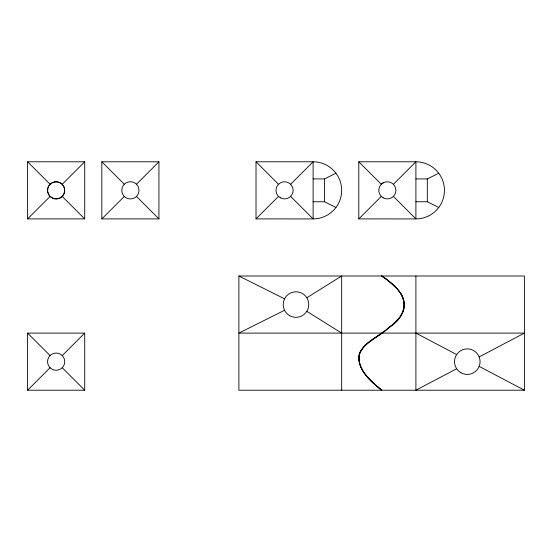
<?xml version="1.0" encoding="UTF-8"?>
<svg xmlns="http://www.w3.org/2000/svg" width="552" height="552" viewBox="0 0 552 552"><rect width="100%" height="100%" fill="white"/><g stroke="black" fill="none" stroke-linecap="round" stroke-linejoin="round"><path stroke-width="0.83" d="M401.194 315.054C409.549 302.972 399.476 289.144 389.615 281.81A84.284 84.284 0 0 0 383.771 277.414L381.639 276L383.599 277.27A74.002 74.002 0 0 1 389.519 281.699L396.674 288.454M399.876 317.069L393.259 324.121L383.668 331.6M27.6 218.896L84.704 218.896L84.704 161.791L27.6 161.791L27.6 218.896L50.094 196.402M62.21 184.285L84.704 161.791M101.837 218.896L158.935 218.896L158.935 161.791L101.837 161.791L101.837 218.896L124.331 196.402M136.441 184.285A8.197 8.197 0 0 0 134.391 182.767L132.846 182.139A8.756 8.756 0 0 0 127.926 182.139L126.38 182.767A8.197 8.197 0 0 0 124.331 184.285A8.197 8.197 0 0 0 122.806 186.341L122.185 187.887A8.756 8.756 0 0 0 122.185 192.8L122.806 194.352A8.19 8.19 0 0 0 124.331 196.402A8.197 8.197 0 0 0 126.38 197.927L127.926 198.547A8.756 8.756 0 0 0 132.846 198.547L134.391 197.927A8.19 8.19 0 0 0 136.441 196.402A8.19 8.19 0 0 0 137.965 194.352L138.593 192.8A8.756 8.756 0 0 0 138.586 187.887L137.965 186.341A8.197 8.197 0 0 0 136.441 184.285L158.935 161.791M27.6 390.209L84.704 390.209L84.704 333.104L27.6 333.104L27.6 390.209L50.094 367.715A8.197 8.197 0 0 0 52.143 369.233L53.696 369.861A8.756 8.756 0 0 0 58.609 369.861L60.161 369.233A8.19 8.19 0 0 0 62.21 367.715A8.19 8.19 0 0 0 63.728 365.659L64.356 364.113A8.756 8.756 0 0 0 64.356 359.2L63.728 357.648A8.197 8.197 0 0 0 62.21 355.598A8.197 8.197 0 0 0 60.161 354.073L58.609 353.452A8.756 8.756 0 0 0 53.696 353.452L52.143 354.073A8.197 8.197 0 0 0 50.094 355.598A8.197 8.197 0 0 0 48.576 357.648L47.948 359.2A8.756 8.756 0 0 0 47.948 364.113L48.569 365.659A8.19 8.19 0 0 0 50.094 367.715M62.21 355.598L84.704 333.104M256.011 218.896L256.011 161.791L313.115 161.791A28.573 28.573 0 0 1 341.674 190.343A28.573 28.573 0 0 1 313.101 218.923L256.011 218.896L278.512 196.402M290.621 184.285L313.115 161.791L313.115 218.896L290.621 196.402M358.8 218.896L358.8 161.791L415.904 161.791A28.573 28.573 0 0 1 444.457 190.343A28.573 28.573 0 0 1 415.884 218.923L358.8 218.896L381.294 196.402M393.41 184.285L415.904 161.791L415.904 218.896L393.41 196.402M392.279 324.873C409.149 312.97 406.955 295.244 391.444 283.355A81.013 81.013 0 0 0 385.813 278.85L381.639 276M391.402 325.694L387.601 328.668M383.674 331.586C373.897 339.549 357.572 345.731 359.083 360.98C361.229 373.801 372.283 382.329 381.639 390.209C370.923 380.618 355.212 368.736 359.828 352.328C366.735 340.577 380.859 336.092 390.278 326.57C402.505 319.166 409.95 301.571 398.178 290.255M383.861 331.51C374.939 338.728 362.029 343.924 358.8 355.943C358.317 370.696 371.02 381.777 381.639 390.209M306.815 297.783L341.667 276L341.667 390.209M456.676 368.75L415.904 390.209L415.904 276M479.157 356.916L524.4 333.104L238.885 333.104L284.563 310.265M313.115 178.924L324.535 178.924L335.961 173.211M415.904 178.924L427.324 178.924L438.743 173.211M313.115 201.763L324.535 201.763L335.961 207.476M415.904 201.763L427.324 201.763L438.743 207.476M238.885 276L524.4 276L524.4 390.209L238.885 390.209L238.885 276L284.563 298.839M415.904 333.104L456.676 354.563M479.157 366.39L524.4 390.209M306.815 311.321L341.667 333.104M358.8 161.791L381.294 184.285A8.611 8.611 0 0 1 383.35 182.774M256.011 161.791L278.512 184.285M101.837 161.791L124.331 184.285M136.441 196.402L158.935 218.896M27.6 161.791L50.094 184.285M62.21 196.402L84.704 218.896M27.6 333.104L50.094 355.598M62.21 367.715L84.704 390.209M427.324 178.924L427.324 201.763M324.535 178.924L324.535 201.763M50.011 184.209A8.639 8.639 0 0 0 50.046 196.395A8.639 8.639 0 0 0 62.231 196.422A8.639 8.639 0 0 0 62.231 184.264A8.639 8.639 0 0 0 50.073 184.264M51.591 197.595A8.563 8.563 0 0 0 64.708 190.668A8.563 8.563 0 0 0 52.15 182.774A8.563 8.563 0 0 0 51.591 197.595M280.271 197.768A8.57 8.57 0 0 0 293.133 190.343A8.57 8.57 0 0 0 280.278 182.919A8.57 8.57 0 0 0 280.271 197.768M383.067 197.761A8.563 8.563 0 0 0 395.915 190.343A8.563 8.563 0 0 0 383.067 182.926A8.563 8.563 0 0 0 383.067 197.761M289.6 315.613A12.772 12.772 0 0 0 308.754 304.552A12.772 12.772 0 0 0 289.6 293.491A12.772 12.772 0 0 0 289.6 315.613M460.906 372.717A12.772 12.772 0 0 0 480.067 361.657A12.772 12.772 0 0 0 460.906 350.596A12.772 12.772 0 0 0 460.906 372.717"/></g></svg>
